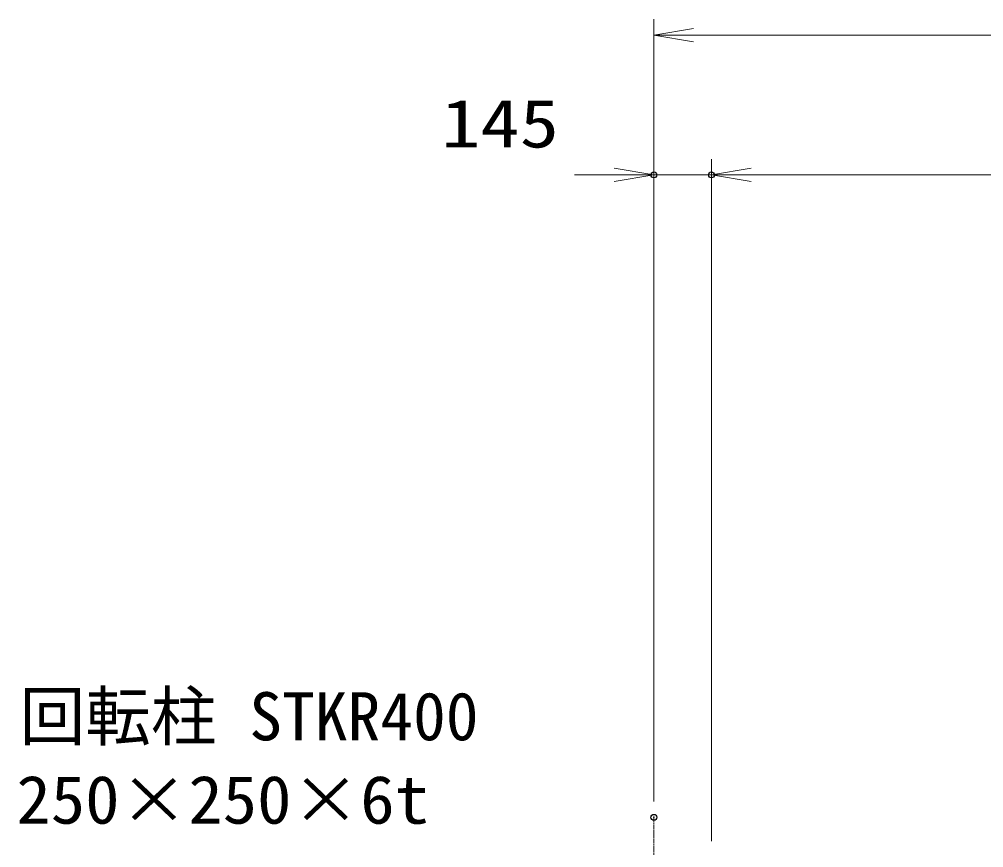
# Model space of a CAD drawing. Units: millimetres, scale not verified. Extents: x -11880 to 11880, y -8400 to 8400.
# Drawn here: x -6020 to -3591, y 657 to 2744 of the extents above; entities that cross this region are included whole.
import ezdxf
from ezdxf.enums import TextEntityAlignment as Align

# ---------------------------------------------------------------- set-up
doc = ezdxf.new("R2010")
doc.units = ezdxf.units.MM
doc.header["$LTSCALE"] = 30
doc.header["$PDMODE"] = 32
doc.header["$PDSIZE"] = 15
doc.linetypes.add('USER2', pattern=[18, 12, -1.5, 3, -1.5])
for name, color, linetype, lineweight in [('0-1_外形線', 7, 'Continuous', 35), ('0-2_0', 7, 'Continuous', 18), ('0-3_寸法線', 4, 'Continuous', 18), ('0-5_細線', 2, 'Continuous', 35), ('0-7_軸線', 200, 'USER2', 15)]:
    doc.layers.add(name, color=color, linetype=linetype, lineweight=lineweight)
doc.layers.add('0-4_Defpoints', color=7, linetype='Continuous')
doc.styles.add('ＭＳ ゴシック', font='')
doc.styles.get('ＭＳ ゴシック').set_extended_font_data('MS Gothic')

# ---------------------------------------------------------------- blocks, each defined once
blk = doc.blocks.new('_Open')
at = {"layer": '0-2_0', "color": 4}
blk.add_line((-30, 5), (0, 0), dxfattribs=at)
blk.add_lwpolyline([(-30, -5), (0, 0), (-30, 0)], dxfattribs=at)
blk = doc.blocks.new('A$C71ED2D51')
at = {"layer": '0-1_外形線'}
for p, q in [((-3750, 36000), (3750, 36000)), ((-4950, 33000), (-4170, 33000)), ((-4950, 29400), (-4950, 33000)), ((-4170, 33000), (-4170, 29400)), ((-3750, 32700), (-4170, 32700)), ((-4170, 29400), (-4950, 29400)), ((-4170, 29700), (-3750, 29700)), ((-3750, 9600), (-5700, 9600)), ((-6000, 9300), (-6000, 7350)), ((-5700, 7050), (-3750, 7050)), ((3750, 750), (-3750, 750)), ((-2097, 570), (-2097, 750)), ((2097, 570), (2097, 750))]:
    blk.add_line(p, q, dxfattribs=at)
for points in [[(-3750, 36000), (3750, 36000), (3750, 750), (-3750, 750)], [(-3750, 570), (3750, 570), (3750, 0), (-3750, 0)]]:
    blk.add_lwpolyline(points, close=True, dxfattribs=at)
for centre, start, end in [((-5700, 9300), 90, 180), ((-5700, 7350), 180, 270)]:
    blk.add_arc(centre, 300, start, end, dxfattribs=at)
at = {"layer": '0-5_細線'}
for p, q in [((3750, 29310), (-3750, 29310)), ((3750, 28950), (-3750, 28950))]:
    blk.add_line(p, q, dxfattribs=at)
blk.add_circle((-5250, 8700), 240, dxfattribs=at)
at = {"layer": '0-7_軸線'}
blk.add_line((0, 39009), (0, -27189), dxfattribs=at)
blk = doc.blocks.new('S233')
at = {"layer": '0-3_寸法線'}
for points in [[(5046157, 87835737.5), (5082152.2, 87835737.5), (5091171.7, 87815806.2), (5092408.5, 87813073.1)], [(5090716.2, 87815600.1), (5092408.5, 87813073.1), (5091627.2, 87816012.4)]]:
    blk.add_lwpolyline(points, dxfattribs=at)
at = {"layer": '0-3_寸法線', "color": 254, "style": 'ＭＳ ゴシック'}
blk.add_text('回転柱 STKR400', height=3637, dxfattribs=at).set_placement((5045966, 87843438), align=Align.BOTTOM_LEFT)
at = {"layer": '0-3_寸法線', "color": 254, "style": 'ＭＳ ゴシック', "width": 1.05}
blk.add_text('250×250×6t', height=3637, dxfattribs=at).set_placement((5045725, 87837138), align=Align.BOTTOM_LEFT)

msp = doc.modelspace()

# ---------------------------------------------------------------- linework, layer by layer
at = {"layer": '0-3_寸法線'}
for p, q in [((-4421.96, 773.89), (-4421.96, 2744.17)), ((-4421.96, 2704.17), (3883.04, 2704.17)), ((-4421.96, 773.89), (-4421.96, 2392.15)), ((-4276.96, 673.59), (-4276.96, 2392.15)), ((-4276.96, 673.59), (-4276.96, 2392.15)), ((-4521.96, 2352.15), (-4621.96, 2352.15)), ((-4276.96, 2352.15), (-4421.96, 2352.15)), ((-276.96, 2352.15), (-4276.96, 2352.15)), ((-4176.96, 2352.15), (-4076.96, 2352.15))]:
    msp.add_line(p, q, dxfattribs=at)
at = {"layer": '0-4_Defpoints'}
for p in [(-4421.96, 2352.15), (-4276.96, 2352.15), (-4421.96, 733.89)]:
    msp.add_point(p, dxfattribs=at)

# ---------------------------------------------------------------- block references
at = {"layer": '0-1_外形線', "xscale": -0.03333333, "yscale": 0.03333333}
msp.add_blockref('A$C71ED2D51', (-4421.96, -566.41), dxfattribs=at)
at = {"layer": '0-3_寸法線', "xscale": 3.333333, "yscale": 3.333333, "rotation": 180}
for p in [(-4421.96, 2704.17), (-4276.96, 2352.15), (-4276.96, 2352.15)]:
    msp.add_blockref('_Open', p, dxfattribs=at)
at = {"layer": '0-3_寸法線'}
for name, p, xscale, yscale in [('_Open', (-4421.96, 2352.15), 3.333333, 3.333333), ('S233', (-174218.27, -2927222.78), 0.03333333, 0.03333333)]:
    msp.add_blockref(name, p, dxfattribs=dict(at, xscale=xscale, yscale=yscale))

# ---------------------------------------------------------------- texts
at = {"layer": '0-3_寸法線', "color": 254, "style": 'ＭＳ ゴシック', "width": 1.2}
msp.add_text('145', height=121.2, dxfattribs=at).set_placement((-4957.72, 2384.84), align=Align.BOTTOM_LEFT)

doc.saveas('drawing.dxf')
